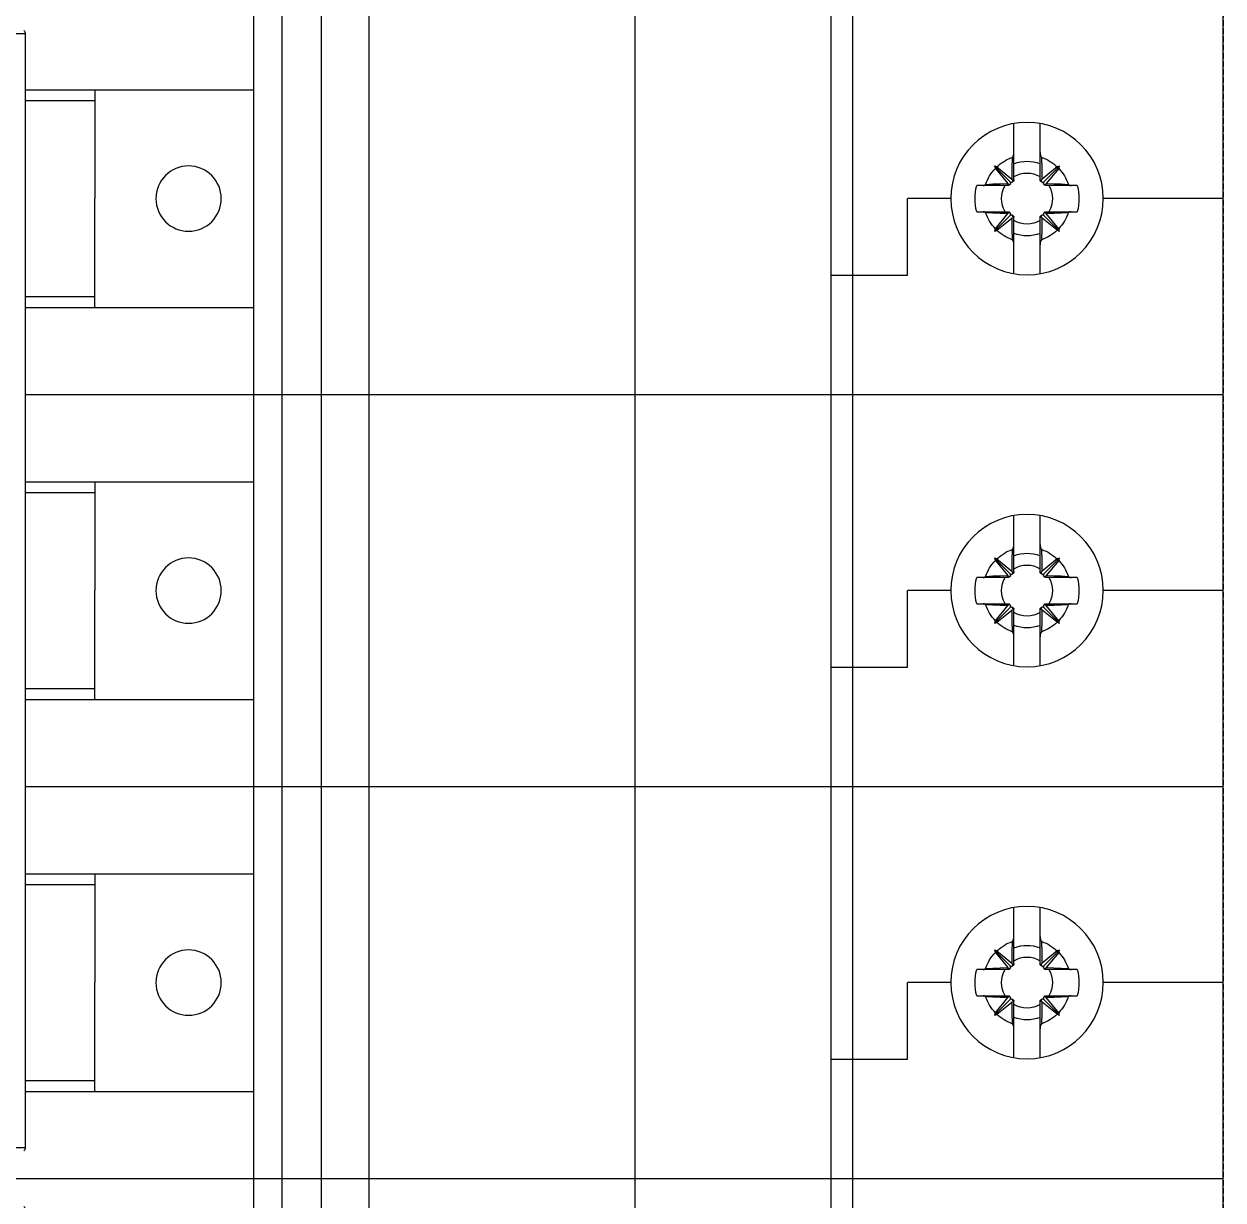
# Model space of a CAD drawing. Header units: millimetres. Extents: x 0 to 4227, y 0 to 2989.
# Drawn here: x 2837 to 2892.1, y 1484.4 to 1538.4 of the extents above; entities that cross this region are included whole.
import ezdxf

# ---------------------------------------------------------------- set-up
doc = ezdxf.new("R2010")
doc.units = ezdxf.units.MM
doc.linetypes.add('DASHED', pattern=[0.75, 0.5, -0.25])
doc.layers.add('ALPHA', color=255, linetype='Continuous')
doc.layers.add('THIET BI', color=2, linetype='Continuous')

# ---------------------------------------------------------------- blocks, each defined once
blk = doc.blocks.new('3P')
at = {"layer": 'ALPHA'}
for p, q in [((66317.73, 607.242), (66335.73, 607.242)), ((66317.73, 526.242), (66317.73, 607.242)), ((66326.73, 607.242), (66326.73, 601.742)), ((66335.73, 552.242), (66335.73, 607.242)), ((66335.73, 552.242), (66335.73, 607.242)), ((66335.73, 607.242), (66353.73, 607.242)), ((66344.73, 607.242), (66344.73, 601.742)), ((66353.73, 552.242), (66353.73, 607.242)), ((66353.73, 552.242), (66353.73, 607.242)), ((66353.73, 607.242), (66371.73, 607.242)), ((66353.73, 552.242), (66353.73, 607.242)), ((66362.73, 607.242), (66362.73, 601.742)), ((66371.73, 526.242), (66371.73, 607.242)), ((66326.081, 600.142), (66326.059, 599.805)), ((66326.089, 600.147), (66326.081, 600.142)), ((66326.096, 600.154), (66326.089, 600.147)), ((66326.103, 600.163), (66326.096, 600.154)), ((66326.108, 600.173), (66326.103, 600.163)), ((66326.113, 600.185), (66326.108, 600.173)), ((66326.118, 600.198), (66326.113, 600.185)), ((66326.122, 600.212), (66326.118, 600.198)), ((66326.125, 600.227), (66326.122, 600.212)), ((66326.127, 600.244), (66326.125, 600.227)), ((66326.128, 600.263), (66326.127, 600.244)), ((66326.128, 599.1), (66326.128, 600.552)), ((66327.331, 600.552), (66327.331, 599.1)), ((66327.332, 600.242), (66327.331, 600.263)), ((66327.335, 600.224), (66327.332, 600.242)), ((66327.339, 600.207), (66327.335, 600.224)), ((66327.343, 600.192), (66327.339, 600.207)), ((66327.349, 600.178), (66327.343, 600.192)), ((66327.355, 600.166), (66327.349, 600.178)), ((66327.362, 600.156), (66327.355, 600.166)), ((66327.369, 600.147), (66327.362, 600.156)), ((66327.379, 600.142), (66327.369, 600.147)), ((66327.401, 599.805), (66327.379, 600.142)), ((66344.081, 600.142), (66344.059, 599.805)), ((66344.089, 600.147), (66344.081, 600.142)), ((66344.096, 600.154), (66344.089, 600.147)), ((66344.103, 600.163), (66344.096, 600.154)), ((66344.108, 600.173), (66344.103, 600.163)), ((66344.113, 600.185), (66344.108, 600.173)), ((66344.118, 600.198), (66344.113, 600.185)), ((66344.122, 600.212), (66344.118, 600.198)), ((66344.125, 600.227), (66344.122, 600.212)), ((66344.127, 600.244), (66344.125, 600.227)), ((66344.128, 600.263), (66344.127, 600.244)), ((66344.128, 599.1), (66344.128, 600.552)), ((66345.331, 600.552), (66345.331, 599.1)), ((66345.332, 600.242), (66345.331, 600.263)), ((66345.335, 600.224), (66345.332, 600.242)), ((66345.339, 600.207), (66345.335, 600.224)), ((66345.343, 600.192), (66345.339, 600.207)), ((66345.349, 600.178), (66345.343, 600.192)), ((66345.355, 600.166), (66345.349, 600.178)), ((66345.362, 600.156), (66345.355, 600.166)), ((66345.369, 600.147), (66345.362, 600.156)), ((66345.379, 600.142), (66345.369, 600.147)), ((66345.401, 599.805), (66345.379, 600.142)), ((66362.081, 600.142), (66362.059, 599.805)), ((66362.089, 600.147), (66362.081, 600.142)), ((66362.096, 600.154), (66362.089, 600.147)), ((66362.103, 600.163), (66362.096, 600.154)), ((66362.108, 600.173), (66362.103, 600.163)), ((66362.113, 600.185), (66362.108, 600.173)), ((66362.118, 600.198), (66362.113, 600.185)), ((66362.122, 600.212), (66362.118, 600.198)), ((66362.125, 600.227), (66362.122, 600.212)), ((66362.127, 600.244), (66362.125, 600.227)), ((66362.128, 600.263), (66362.127, 600.244)), ((66362.128, 599.1), (66362.128, 600.552)), ((66363.331, 600.552), (66363.331, 599.1)), ((66363.332, 600.242), (66363.331, 600.263)), ((66363.335, 600.224), (66363.332, 600.242)), ((66363.339, 600.207), (66363.335, 600.224)), ((66363.343, 600.192), (66363.339, 600.207)), ((66363.349, 600.178), (66363.343, 600.192)), ((66363.355, 600.166), (66363.349, 600.178)), ((66363.362, 600.156), (66363.355, 600.166)), ((66363.369, 600.147), (66363.362, 600.156)), ((66363.379, 600.142), (66363.369, 600.147)), ((66363.401, 599.805), (66363.379, 600.142)), ((66325.235, 599.737), (66325.972, 599)), ((66325.235, 599.737), (66325.291, 599.717)), ((66325.255, 599.681), (66325.235, 599.737)), ((66325.275, 599.626), (66325.255, 599.681)), ((66325.275, 599.626), (66325.839, 598.937)), ((66325.291, 599.717), (66325.346, 599.697)), ((66325.346, 599.697), (66326.04, 599.129)), ((66326.059, 599.805), (66326.045, 599.467)), ((66327.414, 599.467), (66327.401, 599.805)), ((66328.113, 599.697), (66327.419, 599.129)), ((66328.224, 599.737), (66327.487, 599)), ((66328.184, 599.626), (66327.621, 598.937)), ((66328.113, 599.697), (66328.168, 599.717)), ((66328.168, 599.717), (66328.224, 599.737)), ((66328.204, 599.681), (66328.184, 599.626)), ((66328.224, 599.737), (66328.204, 599.681)), ((66343.255, 599.681), (66343.235, 599.737)), ((66343.235, 599.737), (66343.291, 599.717)), ((66343.235, 599.737), (66343.972, 599)), ((66343.275, 599.626), (66343.255, 599.681)), ((66343.275, 599.626), (66343.839, 598.937)), ((66343.291, 599.717), (66343.346, 599.697)), ((66343.346, 599.697), (66344.04, 599.129)), ((66344.059, 599.805), (66344.045, 599.467)), ((66345.414, 599.467), (66345.401, 599.805)), ((66346.113, 599.697), (66345.419, 599.129)), ((66346.224, 599.737), (66345.487, 599)), ((66346.184, 599.626), (66345.621, 598.937)), ((66346.113, 599.697), (66346.168, 599.717)), ((66346.168, 599.717), (66346.224, 599.737)), ((66346.204, 599.681), (66346.184, 599.626)), ((66346.224, 599.737), (66346.204, 599.681)), ((66361.235, 599.737), (66361.972, 599)), ((66361.235, 599.737), (66361.291, 599.717)), ((66361.255, 599.681), (66361.235, 599.737)), ((66361.275, 599.626), (66361.255, 599.681)), ((66361.275, 599.626), (66361.839, 598.937)), ((66361.291, 599.717), (66361.346, 599.697)), ((66361.346, 599.697), (66362.04, 599.129)), ((66362.059, 599.805), (66362.045, 599.467)), ((66363.414, 599.467), (66363.401, 599.805)), ((66364.113, 599.697), (66363.419, 599.129)), ((66364.224, 599.737), (66363.487, 599)), ((66364.184, 599.626), (66363.621, 598.937)), ((66364.113, 599.697), (66364.168, 599.717)), ((66364.168, 599.717), (66364.224, 599.737)), ((66364.204, 599.681), (66364.184, 599.626)), ((66364.224, 599.737), (66364.204, 599.681)), ((66326.045, 599.467), (66326.04, 599.129)), ((66326.04, 599.129), (66326.054, 599.116)), ((66326.054, 599.116), (66326.068, 599.1)), ((66326.128, 599.1), (66326.068, 599.1)), ((66326.068, 599.1), (66326.081, 599.079)), ((66326.081, 599.079), (66326.087, 599.055)), ((66326.087, 599.055), (66326.083, 599.031)), ((66327.331, 599.1), (66327.391, 599.1)), ((66327.373, 599.056), (66327.379, 599.08)), ((66327.376, 599.032), (66327.373, 599.056)), ((66327.379, 599.08), (66327.391, 599.1)), ((66327.391, 599.1), (66327.405, 599.116)), ((66327.405, 599.116), (66327.419, 599.129)), ((66327.419, 599.129), (66327.414, 599.467)), ((66344.045, 599.467), (66344.04, 599.129)), ((66344.04, 599.129), (66344.054, 599.116)), ((66344.054, 599.116), (66344.068, 599.1)), ((66344.068, 599.1), (66344.081, 599.079)), ((66344.128, 599.1), (66344.068, 599.1)), ((66344.081, 599.079), (66344.087, 599.055)), ((66344.087, 599.055), (66344.083, 599.031)), ((66345.331, 599.1), (66345.391, 599.1)), ((66345.373, 599.056), (66345.379, 599.08)), ((66345.376, 599.032), (66345.373, 599.056)), ((66345.379, 599.08), (66345.391, 599.1)), ((66345.391, 599.1), (66345.405, 599.116)), ((66345.405, 599.116), (66345.419, 599.129)), ((66345.419, 599.129), (66345.414, 599.467)), ((66362.045, 599.467), (66362.04, 599.129)), ((66362.04, 599.129), (66362.054, 599.116)), ((66362.054, 599.116), (66362.068, 599.1)), ((66362.128, 599.1), (66362.068, 599.1)), ((66362.068, 599.1), (66362.081, 599.079)), ((66362.081, 599.079), (66362.087, 599.055)), ((66362.087, 599.055), (66362.083, 599.031)), ((66363.331, 599.1), (66363.391, 599.1)), ((66363.373, 599.056), (66363.379, 599.08)), ((66363.376, 599.032), (66363.373, 599.056)), ((66363.379, 599.08), (66363.391, 599.1)), ((66363.391, 599.1), (66363.405, 599.116)), ((66363.405, 599.116), (66363.419, 599.129)), ((66363.419, 599.129), (66363.414, 599.467)), ((66323.282, 598.844), (66325.872, 598.844)), ((66324.641, 598.845), (66324.607, 598.844)), ((66324.672, 598.848), (66324.641, 598.845)), ((66324.7, 598.853), (66324.672, 598.848)), ((66324.725, 598.859), (66324.7, 598.853)), ((66324.748, 598.865), (66324.725, 598.859)), ((66324.769, 598.873), (66324.748, 598.865)), ((66324.789, 598.881), (66324.769, 598.873)), ((66324.807, 598.89), (66324.789, 598.881)), ((66324.822, 598.901), (66324.807, 598.89)), ((66324.834, 598.912), (66324.822, 598.901)), ((66324.842, 598.926), (66324.834, 598.912)), ((66324.842, 598.926), (66325.34, 598.934)), ((66325.34, 598.934), (66325.839, 598.937)), ((66325.854, 598.921), (66325.839, 598.937)), ((66325.872, 598.906), (66325.854, 598.921)), ((66325.872, 598.844), (66325.872, 598.906)), ((66325.893, 598.893), (66325.872, 598.906)), ((66325.919, 598.887), (66325.893, 598.893)), ((66325.943, 598.891), (66325.919, 598.887)), ((66325.961, 598.906), (66325.943, 598.891)), ((66325.971, 598.93), (66325.961, 598.906)), ((66325.972, 599), (66325.972, 598.944)), ((66326.028, 599), (66325.972, 599)), ((66326.068, 599.012), (66326.044, 599.001)), ((66326.083, 599.031), (66326.068, 599.012)), ((66327.39, 599.012), (66327.376, 599.032)), ((66327.416, 599.001), (66327.39, 599.012)), ((66327.487, 599), (66327.432, 599)), ((66327.487, 598.944), (66327.487, 599)), ((66327.498, 598.906), (66327.488, 598.93)), ((66327.517, 598.891), (66327.498, 598.906)), ((66327.54, 598.887), (66327.517, 598.891)), ((66327.566, 598.893), (66327.54, 598.887)), ((66327.588, 598.906), (66327.566, 598.893)), ((66327.606, 598.921), (66327.588, 598.906)), ((66327.588, 598.844), (66327.588, 598.906)), ((66327.588, 598.844), (66330.178, 598.844)), ((66327.621, 598.937), (66327.606, 598.921)), ((66327.621, 598.937), (66328.119, 598.934)), ((66328.119, 598.934), (66328.617, 598.926)), ((66328.625, 598.912), (66328.617, 598.926)), ((66328.638, 598.9), (66328.625, 598.912)), ((66328.652, 598.89), (66328.638, 598.9)), ((66328.67, 598.881), (66328.652, 598.89)), ((66328.69, 598.873), (66328.67, 598.881)), ((66328.711, 598.865), (66328.69, 598.873)), ((66328.734, 598.859), (66328.711, 598.865)), ((66328.759, 598.853), (66328.734, 598.859)), ((66328.787, 598.848), (66328.759, 598.853)), ((66328.818, 598.845), (66328.787, 598.848)), ((66328.853, 598.844), (66328.818, 598.845)), ((66341.282, 598.844), (66343.872, 598.844)), ((66342.641, 598.845), (66342.607, 598.844)), ((66342.672, 598.848), (66342.641, 598.845)), ((66342.7, 598.853), (66342.672, 598.848)), ((66342.725, 598.859), (66342.7, 598.853)), ((66342.748, 598.865), (66342.725, 598.859)), ((66342.769, 598.873), (66342.748, 598.865)), ((66342.789, 598.881), (66342.769, 598.873)), ((66342.807, 598.89), (66342.789, 598.881)), ((66342.822, 598.901), (66342.807, 598.89)), ((66342.834, 598.912), (66342.822, 598.901)), ((66342.842, 598.926), (66342.834, 598.912)), ((66342.842, 598.926), (66343.34, 598.934)), ((66343.34, 598.934), (66343.839, 598.937)), ((66343.854, 598.921), (66343.839, 598.937)), ((66343.872, 598.906), (66343.854, 598.921)), ((66343.893, 598.893), (66343.872, 598.906)), ((66343.872, 598.844), (66343.872, 598.906)), ((66343.919, 598.887), (66343.893, 598.893)), ((66343.943, 598.891), (66343.919, 598.887)), ((66343.961, 598.906), (66343.943, 598.891)), ((66343.971, 598.93), (66343.961, 598.906)), ((66344.028, 599), (66343.972, 599)), ((66343.972, 599), (66343.972, 598.944)), ((66344.068, 599.012), (66344.044, 599.001)), ((66344.083, 599.031), (66344.068, 599.012)), ((66345.39, 599.012), (66345.376, 599.032)), ((66345.416, 599.001), (66345.39, 599.012)), ((66345.487, 599), (66345.432, 599)), ((66345.487, 598.944), (66345.487, 599)), ((66345.498, 598.906), (66345.488, 598.93)), ((66345.517, 598.891), (66345.498, 598.906)), ((66345.54, 598.887), (66345.517, 598.891)), ((66345.566, 598.893), (66345.54, 598.887)), ((66345.588, 598.906), (66345.566, 598.893)), ((66345.606, 598.921), (66345.588, 598.906)), ((66345.588, 598.844), (66345.588, 598.906)), ((66345.588, 598.844), (66348.178, 598.844)), ((66345.621, 598.937), (66345.606, 598.921)), ((66345.621, 598.937), (66346.119, 598.934)), ((66346.119, 598.934), (66346.617, 598.926)), ((66346.625, 598.912), (66346.617, 598.926)), ((66346.638, 598.9), (66346.625, 598.912)), ((66346.652, 598.89), (66346.638, 598.9)), ((66346.67, 598.881), (66346.652, 598.89)), ((66346.69, 598.873), (66346.67, 598.881)), ((66346.711, 598.865), (66346.69, 598.873)), ((66346.734, 598.859), (66346.711, 598.865)), ((66346.759, 598.853), (66346.734, 598.859)), ((66346.787, 598.848), (66346.759, 598.853)), ((66346.818, 598.845), (66346.787, 598.848)), ((66346.853, 598.844), (66346.818, 598.845)), ((66359.282, 598.844), (66361.872, 598.844)), ((66360.641, 598.845), (66360.607, 598.844)), ((66360.672, 598.848), (66360.641, 598.845)), ((66360.7, 598.853), (66360.672, 598.848)), ((66360.725, 598.859), (66360.7, 598.853)), ((66360.748, 598.865), (66360.725, 598.859)), ((66360.769, 598.873), (66360.748, 598.865)), ((66360.789, 598.881), (66360.769, 598.873)), ((66360.807, 598.89), (66360.789, 598.881)), ((66360.822, 598.901), (66360.807, 598.89)), ((66360.834, 598.912), (66360.822, 598.901)), ((66360.842, 598.926), (66360.834, 598.912)), ((66360.842, 598.926), (66361.34, 598.934)), ((66361.34, 598.934), (66361.839, 598.937)), ((66361.854, 598.921), (66361.839, 598.937)), ((66361.872, 598.906), (66361.854, 598.921)), ((66361.872, 598.844), (66361.872, 598.906)), ((66361.893, 598.893), (66361.872, 598.906)), ((66361.919, 598.887), (66361.893, 598.893)), ((66361.943, 598.891), (66361.919, 598.887)), ((66361.961, 598.906), (66361.943, 598.891)), ((66361.971, 598.93), (66361.961, 598.906)), ((66361.972, 599), (66361.972, 598.944)), ((66362.028, 599), (66361.972, 599)), ((66362.068, 599.012), (66362.044, 599.001)), ((66362.083, 599.031), (66362.068, 599.012)), ((66363.39, 599.012), (66363.376, 599.032)), ((66363.416, 599.001), (66363.39, 599.012)), ((66363.487, 599), (66363.432, 599)), ((66363.487, 598.944), (66363.487, 599)), ((66363.498, 598.906), (66363.488, 598.93)), ((66363.517, 598.891), (66363.498, 598.906)), ((66363.54, 598.887), (66363.517, 598.891)), ((66363.566, 598.893), (66363.54, 598.887)), ((66363.588, 598.906), (66363.566, 598.893)), ((66363.606, 598.921), (66363.588, 598.906)), ((66363.588, 598.844), (66363.588, 598.906)), ((66363.588, 598.844), (66366.178, 598.844)), ((66363.621, 598.937), (66363.606, 598.921)), ((66363.621, 598.937), (66364.119, 598.934)), ((66364.119, 598.934), (66364.617, 598.926)), ((66364.625, 598.912), (66364.617, 598.926)), ((66364.638, 598.9), (66364.625, 598.912)), ((66364.652, 598.89), (66364.638, 598.9)), ((66364.67, 598.881), (66364.652, 598.89)), ((66364.69, 598.873), (66364.67, 598.881)), ((66364.711, 598.865), (66364.69, 598.873)), ((66364.734, 598.859), (66364.711, 598.865)), ((66364.759, 598.853), (66364.734, 598.859)), ((66364.787, 598.848), (66364.759, 598.853)), ((66364.818, 598.845), (66364.787, 598.848)), ((66364.853, 598.844), (66364.818, 598.845)), ((66323.282, 597.641), (66325.872, 597.641)), ((66324.607, 597.641), (66324.641, 597.639)), ((66324.641, 597.639), (66324.672, 597.636)), ((66324.672, 597.636), (66324.7, 597.632)), ((66324.7, 597.632), (66324.725, 597.626)), ((66324.725, 597.626), (66324.748, 597.619)), ((66324.748, 597.619), (66324.77, 597.612)), ((66324.77, 597.612), (66324.789, 597.604)), ((66324.789, 597.604), (66324.807, 597.594)), ((66324.807, 597.594), (66324.822, 597.584)), ((66324.822, 597.584), (66324.834, 597.572)), ((66324.834, 597.572), (66324.842, 597.559)), ((66325.34, 597.55), (66324.842, 597.559)), ((66325.235, 596.748), (66325.972, 597.485)), ((66325.275, 596.859), (66325.839, 597.547)), ((66325.839, 597.547), (66325.34, 597.55)), ((66325.839, 597.547), (66325.854, 597.563)), ((66325.854, 597.563), (66325.872, 597.579)), ((66325.872, 597.641), (66325.872, 597.579)), ((66325.872, 597.579), (66325.894, 597.592)), ((66325.894, 597.592), (66325.919, 597.598)), ((66325.919, 597.598), (66325.943, 597.594)), ((66325.943, 597.594), (66325.962, 597.579)), ((66325.962, 597.579), (66325.971, 597.554)), ((66325.972, 597.54), (66325.972, 597.485)), ((66325.972, 597.485), (66326.028, 597.485)), ((66326.044, 597.483), (66326.069, 597.473)), ((66326.08, 597.405), (66326.068, 597.384)), ((66326.069, 597.473), (66326.083, 597.453)), ((66326.087, 597.429), (66326.08, 597.405)), ((66326.083, 597.453), (66326.087, 597.429)), ((66327.373, 597.43), (66327.376, 597.453)), ((66327.379, 597.405), (66327.373, 597.43)), ((66327.376, 597.453), (66327.391, 597.473)), ((66327.391, 597.384), (66327.379, 597.405)), ((66327.391, 597.473), (66327.416, 597.483)), ((66327.432, 597.485), (66327.487, 597.485)), ((66327.487, 597.485), (66327.487, 597.54)), ((66328.224, 596.748), (66327.487, 597.485)), ((66327.488, 597.554), (66327.498, 597.579)), ((66327.498, 597.579), (66327.517, 597.594)), ((66327.517, 597.594), (66327.541, 597.598)), ((66327.541, 597.598), (66327.566, 597.592)), ((66327.566, 597.592), (66327.588, 597.579)), ((66327.588, 597.641), (66330.178, 597.641)), ((66327.588, 597.579), (66327.588, 597.641)), ((66327.588, 597.579), (66327.606, 597.563)), ((66327.606, 597.563), (66327.621, 597.547)), ((66328.119, 597.55), (66327.621, 597.547)), ((66328.184, 596.859), (66327.621, 597.547)), ((66328.617, 597.559), (66328.119, 597.55)), ((66328.617, 597.559), (66328.625, 597.572)), ((66328.625, 597.572), (66328.637, 597.584)), ((66328.637, 597.584), (66328.652, 597.594)), ((66328.652, 597.594), (66328.67, 597.604)), ((66328.67, 597.604), (66328.69, 597.612)), ((66328.69, 597.612), (66328.711, 597.62)), ((66328.711, 597.62), (66328.734, 597.626)), ((66328.734, 597.626), (66328.76, 597.632)), ((66328.76, 597.632), (66328.788, 597.636)), ((66328.788, 597.636), (66328.819, 597.639)), ((66328.819, 597.639), (66328.853, 597.641)), ((66341.282, 597.641), (66343.872, 597.641)), ((66342.607, 597.641), (66342.641, 597.639)), ((66342.641, 597.639), (66342.672, 597.636)), ((66342.672, 597.636), (66342.7, 597.632)), ((66342.7, 597.632), (66342.725, 597.626)), ((66342.725, 597.626), (66342.748, 597.619)), ((66342.748, 597.619), (66342.77, 597.612)), ((66342.77, 597.612), (66342.789, 597.604)), ((66342.789, 597.604), (66342.807, 597.594)), ((66342.807, 597.594), (66342.822, 597.584)), ((66342.822, 597.584), (66342.834, 597.572)), ((66342.834, 597.572), (66342.842, 597.559)), ((66343.34, 597.55), (66342.842, 597.559)), ((66343.235, 596.748), (66343.972, 597.485)), ((66343.275, 596.859), (66343.839, 597.547)), ((66343.839, 597.547), (66343.34, 597.55)), ((66343.839, 597.547), (66343.854, 597.563)), ((66343.854, 597.563), (66343.872, 597.579)), ((66343.872, 597.641), (66343.872, 597.579)), ((66343.872, 597.579), (66343.894, 597.592)), ((66343.894, 597.592), (66343.919, 597.598)), ((66343.919, 597.598), (66343.943, 597.594)), ((66343.943, 597.594), (66343.962, 597.579)), ((66343.962, 597.579), (66343.971, 597.554)), ((66343.972, 597.54), (66343.972, 597.485)), ((66343.972, 597.485), (66344.028, 597.485)), ((66344.044, 597.483), (66344.069, 597.473)), ((66344.08, 597.405), (66344.068, 597.384)), ((66344.069, 597.473), (66344.083, 597.453)), ((66344.087, 597.429), (66344.08, 597.405)), ((66344.083, 597.453), (66344.087, 597.429)), ((66345.373, 597.43), (66345.376, 597.453)), ((66345.379, 597.405), (66345.373, 597.43)), ((66345.376, 597.453), (66345.391, 597.473)), ((66345.391, 597.384), (66345.379, 597.405)), ((66345.391, 597.473), (66345.416, 597.483)), ((66345.432, 597.485), (66345.487, 597.485)), ((66345.487, 597.485), (66345.487, 597.54)), ((66346.224, 596.748), (66345.487, 597.485)), ((66345.488, 597.554), (66345.498, 597.579)), ((66345.498, 597.579), (66345.517, 597.594)), ((66345.517, 597.594), (66345.541, 597.598)), ((66345.541, 597.598), (66345.566, 597.592)), ((66345.566, 597.592), (66345.588, 597.579)), ((66345.588, 597.579), (66345.588, 597.641)), ((66345.588, 597.641), (66348.178, 597.641)), ((66345.588, 597.579), (66345.606, 597.563)), ((66345.606, 597.563), (66345.621, 597.547)), ((66346.119, 597.55), (66345.621, 597.547)), ((66346.184, 596.859), (66345.621, 597.547)), ((66346.617, 597.559), (66346.119, 597.55)), ((66346.617, 597.559), (66346.625, 597.572)), ((66346.625, 597.572), (66346.637, 597.584)), ((66346.637, 597.584), (66346.652, 597.594)), ((66346.652, 597.594), (66346.67, 597.604)), ((66346.67, 597.604), (66346.69, 597.612)), ((66346.69, 597.612), (66346.711, 597.62)), ((66346.711, 597.62), (66346.734, 597.626)), ((66346.734, 597.626), (66346.76, 597.632)), ((66346.76, 597.632), (66346.788, 597.636)), ((66346.788, 597.636), (66346.819, 597.639)), ((66346.819, 597.639), (66346.853, 597.641)), ((66359.282, 597.641), (66361.872, 597.641)), ((66360.607, 597.641), (66360.641, 597.639)), ((66360.641, 597.639), (66360.672, 597.636)), ((66360.672, 597.636), (66360.7, 597.632)), ((66360.7, 597.632), (66360.725, 597.626)), ((66360.725, 597.626), (66360.748, 597.619)), ((66360.748, 597.619), (66360.77, 597.612)), ((66360.77, 597.612), (66360.789, 597.604)), ((66360.789, 597.604), (66360.807, 597.594)), ((66360.807, 597.594), (66360.822, 597.584)), ((66360.822, 597.584), (66360.834, 597.572)), ((66360.834, 597.572), (66360.842, 597.559)), ((66361.34, 597.55), (66360.842, 597.559)), ((66361.235, 596.748), (66361.972, 597.485)), ((66361.275, 596.859), (66361.839, 597.547)), ((66361.839, 597.547), (66361.34, 597.55)), ((66361.839, 597.547), (66361.854, 597.563)), ((66361.854, 597.563), (66361.872, 597.579)), ((66361.872, 597.641), (66361.872, 597.579)), ((66361.872, 597.579), (66361.894, 597.592)), ((66361.894, 597.592), (66361.919, 597.598)), ((66361.919, 597.598), (66361.943, 597.594)), ((66361.943, 597.594), (66361.962, 597.579)), ((66361.962, 597.579), (66361.971, 597.554)), ((66361.972, 597.54), (66361.972, 597.485)), ((66361.972, 597.485), (66362.028, 597.485)), ((66362.044, 597.483), (66362.069, 597.473)), ((66362.08, 597.405), (66362.068, 597.384)), ((66362.069, 597.473), (66362.083, 597.453)), ((66362.087, 597.429), (66362.08, 597.405)), ((66362.083, 597.453), (66362.087, 597.429)), ((66363.373, 597.43), (66363.376, 597.453)), ((66363.379, 597.405), (66363.373, 597.43)), ((66363.376, 597.453), (66363.391, 597.473)), ((66363.391, 597.384), (66363.379, 597.405)), ((66363.391, 597.473), (66363.416, 597.483)), ((66363.432, 597.485), (66363.487, 597.485)), ((66363.487, 597.485), (66363.487, 597.54)), ((66364.224, 596.748), (66363.487, 597.485)), ((66363.488, 597.554), (66363.498, 597.579)), ((66363.498, 597.579), (66363.517, 597.594)), ((66363.517, 597.594), (66363.541, 597.598)), ((66363.541, 597.598), (66363.566, 597.592)), ((66363.566, 597.592), (66363.588, 597.579)), ((66363.588, 597.641), (66366.178, 597.641)), ((66363.588, 597.579), (66363.588, 597.641)), ((66363.588, 597.579), (66363.606, 597.563)), ((66363.606, 597.563), (66363.621, 597.547)), ((66364.119, 597.55), (66363.621, 597.547)), ((66364.184, 596.859), (66363.621, 597.547)), ((66364.617, 597.559), (66364.119, 597.55)), ((66364.617, 597.559), (66364.625, 597.572)), ((66364.625, 597.572), (66364.637, 597.584)), ((66364.637, 597.584), (66364.652, 597.594)), ((66364.652, 597.594), (66364.67, 597.604)), ((66364.67, 597.604), (66364.69, 597.612)), ((66364.69, 597.612), (66364.711, 597.62)), ((66364.711, 597.62), (66364.734, 597.626)), ((66364.734, 597.626), (66364.76, 597.632)), ((66364.76, 597.632), (66364.788, 597.636)), ((66364.788, 597.636), (66364.819, 597.639)), ((66364.819, 597.639), (66364.853, 597.641)), ((66325.255, 596.804), (66325.275, 596.859)), ((66325.346, 596.788), (66326.04, 597.356)), ((66326.054, 597.369), (66326.04, 597.356)), ((66326.04, 597.356), (66326.045, 597.017)), ((66326.045, 597.017), (66326.059, 596.68)), ((66326.068, 597.384), (66326.054, 597.369)), ((66326.128, 597.384), (66326.068, 597.384)), ((66326.128, 595.933), (66326.128, 597.384)), ((66327.331, 597.384), (66327.331, 595.933)), ((66327.331, 597.384), (66327.391, 597.384)), ((66327.405, 597.369), (66327.391, 597.384)), ((66327.401, 596.68), (66327.414, 597.017)), ((66327.419, 597.356), (66327.405, 597.369)), ((66327.414, 597.017), (66327.419, 597.356)), ((66328.113, 596.788), (66327.419, 597.356)), ((66328.184, 596.859), (66328.204, 596.804)), ((66343.255, 596.804), (66343.275, 596.859)), ((66343.346, 596.788), (66344.04, 597.356)), ((66344.054, 597.369), (66344.04, 597.356)), ((66344.04, 597.356), (66344.045, 597.017)), ((66344.045, 597.017), (66344.059, 596.68)), ((66344.068, 597.384), (66344.054, 597.369)), ((66344.128, 597.384), (66344.068, 597.384)), ((66344.128, 595.933), (66344.128, 597.384)), ((66345.331, 597.384), (66345.331, 595.933)), ((66345.331, 597.384), (66345.391, 597.384)), ((66345.405, 597.369), (66345.391, 597.384)), ((66345.401, 596.68), (66345.414, 597.017)), ((66345.419, 597.356), (66345.405, 597.369)), ((66345.414, 597.017), (66345.419, 597.356)), ((66346.113, 596.788), (66345.419, 597.356)), ((66346.184, 596.859), (66346.204, 596.804)), ((66361.255, 596.804), (66361.275, 596.859)), ((66361.346, 596.788), (66362.04, 597.356)), ((66362.054, 597.369), (66362.04, 597.356)), ((66362.04, 597.356), (66362.045, 597.017)), ((66362.045, 597.017), (66362.059, 596.68)), ((66362.068, 597.384), (66362.054, 597.369)), ((66362.128, 597.384), (66362.068, 597.384)), ((66362.128, 595.933), (66362.128, 597.384)), ((66363.331, 597.384), (66363.331, 595.933)), ((66363.331, 597.384), (66363.391, 597.384)), ((66363.405, 597.369), (66363.391, 597.384)), ((66363.401, 596.68), (66363.414, 597.017)), ((66363.419, 597.356), (66363.405, 597.369)), ((66363.414, 597.017), (66363.419, 597.356)), ((66364.113, 596.788), (66363.419, 597.356)), ((66364.184, 596.859), (66364.204, 596.804)), ((66325.235, 596.748), (66325.255, 596.804)), ((66325.291, 596.768), (66325.235, 596.748)), ((66325.346, 596.788), (66325.291, 596.768)), ((66326.059, 596.68), (66326.081, 596.343)), ((66326.081, 596.343), (66326.09, 596.337)), ((66326.09, 596.337), (66326.098, 596.329)), ((66326.098, 596.329), (66326.105, 596.318)), ((66326.105, 596.318), (66326.111, 596.306)), ((66326.111, 596.306), (66326.116, 596.293)), ((66326.116, 596.293), (66326.121, 596.278)), ((66327.338, 596.273), (66327.342, 596.287)), ((66327.342, 596.287), (66327.346, 596.3)), ((66327.346, 596.3), (66327.351, 596.311)), ((66327.351, 596.311), (66327.357, 596.322)), ((66327.357, 596.322), (66327.363, 596.33)), ((66327.363, 596.33), (66327.37, 596.338)), ((66327.37, 596.338), (66327.379, 596.343)), ((66327.379, 596.343), (66327.401, 596.68)), ((66328.168, 596.768), (66328.113, 596.788)), ((66328.224, 596.748), (66328.168, 596.768)), ((66328.204, 596.804), (66328.224, 596.748)), ((66343.235, 596.748), (66343.255, 596.804)), ((66343.291, 596.768), (66343.235, 596.748)), ((66343.346, 596.788), (66343.291, 596.768)), ((66344.059, 596.68), (66344.081, 596.343)), ((66344.081, 596.343), (66344.09, 596.337)), ((66344.09, 596.337), (66344.098, 596.329)), ((66344.098, 596.329), (66344.105, 596.318)), ((66344.105, 596.318), (66344.111, 596.306)), ((66344.111, 596.306), (66344.116, 596.293)), ((66344.116, 596.293), (66344.121, 596.278)), ((66345.338, 596.273), (66345.342, 596.287)), ((66345.342, 596.287), (66345.346, 596.3)), ((66345.346, 596.3), (66345.351, 596.311)), ((66345.351, 596.311), (66345.357, 596.322)), ((66345.357, 596.322), (66345.363, 596.33)), ((66345.363, 596.33), (66345.37, 596.338)), ((66345.37, 596.338), (66345.379, 596.343)), ((66345.379, 596.343), (66345.401, 596.68)), ((66346.168, 596.768), (66346.113, 596.788)), ((66346.224, 596.748), (66346.168, 596.768)), ((66346.204, 596.804), (66346.224, 596.748)), ((66361.235, 596.748), (66361.255, 596.804)), ((66361.291, 596.768), (66361.235, 596.748)), ((66361.346, 596.788), (66361.291, 596.768)), ((66362.059, 596.68), (66362.081, 596.343)), ((66362.081, 596.343), (66362.09, 596.337)), ((66362.09, 596.337), (66362.098, 596.329)), ((66362.098, 596.329), (66362.105, 596.318)), ((66362.105, 596.318), (66362.111, 596.306)), ((66362.111, 596.306), (66362.116, 596.293)), ((66362.116, 596.293), (66362.121, 596.278)), ((66363.338, 596.273), (66363.342, 596.287)), ((66363.342, 596.287), (66363.346, 596.3)), ((66363.346, 596.3), (66363.351, 596.311)), ((66363.351, 596.311), (66363.357, 596.322)), ((66363.357, 596.322), (66363.363, 596.33)), ((66363.363, 596.33), (66363.37, 596.338)), ((66363.37, 596.338), (66363.379, 596.343)), ((66363.379, 596.343), (66363.401, 596.68)), ((66364.168, 596.768), (66364.113, 596.788)), ((66364.224, 596.748), (66364.168, 596.768)), ((66364.204, 596.804), (66364.224, 596.748)), ((66326.121, 596.278), (66326.124, 596.261)), ((66326.124, 596.261), (66326.127, 596.242)), ((66326.127, 596.242), (66326.128, 596.222)), ((66327.331, 596.222), (66327.332, 596.24)), ((66327.332, 596.24), (66327.334, 596.257)), ((66327.334, 596.257), (66327.338, 596.273)), ((66344.121, 596.278), (66344.124, 596.261)), ((66344.124, 596.261), (66344.127, 596.242)), ((66344.127, 596.242), (66344.128, 596.222)), ((66345.331, 596.222), (66345.332, 596.24)), ((66345.332, 596.24), (66345.334, 596.257)), ((66345.334, 596.257), (66345.338, 596.273)), ((66362.121, 596.278), (66362.124, 596.261)), ((66362.124, 596.261), (66362.127, 596.242)), ((66362.127, 596.242), (66362.128, 596.222)), ((66363.331, 596.222), (66363.332, 596.24)), ((66363.332, 596.24), (66363.334, 596.257)), ((66363.334, 596.257), (66363.338, 596.273)), ((66326.73, 594.742), (66326.73, 592.752)), ((66344.73, 594.742), (66344.73, 592.752)), ((66362.73, 594.742), (66362.73, 592.752)), ((66323.22, 592.752), (66326.73, 592.752)), ((66323.22, 589.242), (66323.22, 592.752)), ((66341.22, 592.752), (66344.73, 592.752)), ((66341.22, 589.242), (66341.22, 592.752)), ((66359.22, 589.242), (66359.22, 592.752)), ((66359.22, 592.752), (66362.73, 592.752)), ((66317.73, 589.242), (66335.73, 589.242)), ((66335.73, 589.242), (66353.73, 589.242)), ((66353.73, 589.242), (66371.73, 589.242)), ((66317.73, 580.242), (66335.73, 580.242)), ((66335.73, 580.242), (66353.73, 580.242)), ((66353.73, 580.242), (66371.73, 580.242)), ((66317.73, 568.042), (66335.73, 568.042)), ((66335.73, 568.042), (66353.73, 568.042)), ((66353.73, 568.042), (66371.73, 568.042)), ((66317.73, 565.842), (66335.73, 565.842)), ((66335.73, 565.842), (66353.73, 565.842)), ((66353.73, 565.842), (66371.73, 565.842)), ((66317.73, 564.042), (66335.73, 564.042)), ((66335.73, 564.042), (66353.73, 564.042)), ((66353.73, 564.042), (66371.73, 564.042)), ((66317.73, 562.742), (66335.73, 562.742)), ((66321.73, 552.242), (66321.73, 562.742)), ((66331.73, 552.242), (66331.73, 562.742)), ((66335.73, 562.742), (66353.73, 562.742)), ((66339.73, 552.242), (66339.73, 562.742)), ((66349.73, 552.242), (66349.73, 562.742)), ((66353.73, 562.742), (66371.73, 562.742)), ((66357.73, 552.242), (66357.73, 562.742)), ((66367.73, 552.242), (66367.73, 562.742)), ((66321.73, 555.442), (66326.73, 555.442)), ((66322.23, 552.242), (66322.23, 555.442)), ((66331.73, 555.442), (66326.73, 555.442)), ((66331.23, 552.242), (66331.23, 555.442)), ((66339.73, 555.442), (66344.73, 555.442)), ((66340.23, 552.242), (66340.23, 555.442)), ((66349.73, 555.442), (66344.73, 555.442)), ((66349.23, 552.242), (66349.23, 555.442)), ((66357.73, 555.442), (66362.73, 555.442)), ((66358.23, 552.242), (66358.23, 555.442)), ((66367.73, 555.442), (66362.73, 555.442)), ((66367.23, 552.242), (66367.23, 555.442)), ((66370.304, 552.242), (66319.155, 552.242)), ((66319.155, 545.606), (66319.155, 552.242)), ((66370.304, 545.606), (66370.304, 552.242))]:
    blk.add_line(p, q, dxfattribs=at)
for centre, radius in [((66326.73, 598.242), 3.5), ((66344.73, 598.242), 3.5), ((66362.73, 598.242), 3.5), ((66326.73, 559.742), 1.5), ((66344.73, 559.742), 1.5), ((66362.73, 559.742), 1.5)]:
    blk.add_circle(centre, radius, dxfattribs=at)
for centre, radius, start, end in [((66326.73, 598.242), 2.007, 108.8619, 133.5724), ((66326.73, 598.242), 2.386, 75.3973, 104.6027), ((66326.73, 598.242), 2.007, 46.4276, 71.1381), ((66344.73, 598.242), 2.007, 108.8619, 133.5724), ((66344.73, 598.242), 2.386, 75.3973, 104.6027), ((66344.73, 598.242), 2.007, 46.4276, 71.1381), ((66362.73, 598.242), 2.007, 108.8619, 133.5724), ((66362.73, 598.242), 2.386, 75.3973, 104.6027), ((66362.73, 598.242), 2.007, 46.4276, 71.1381), ((66326.73, 598.242), 2.007, 136.4276, 160.0928), ((66326.73, 598.242), 2.007, 19.9072, 43.5724), ((66344.73, 598.242), 2.007, 136.4276, 160.0928), ((66344.73, 598.242), 2.007, 19.9072, 43.5724), ((66362.73, 598.242), 2.007, 136.4276, 160.0928), ((66362.73, 598.242), 2.007, 19.9072, 43.5724), ((66326.028, 599.1), 0.1, 270, 0), ((66326.73, 598.242), 1.173, 59.1481, 120.8519), ((66327.432, 599.1), 0.1, 180, 270), ((66344.028, 599.1), 0.1, 270, 0), ((66344.73, 598.242), 1.173, 59.1481, 120.8519), ((66345.432, 599.1), 0.1, 180, 270), ((66362.028, 599.1), 0.1, 270, 0), ((66362.73, 598.242), 1.173, 59.1481, 120.8519), ((66363.432, 599.1), 0.1, 180, 270), ((66326.73, 598.242), 1.712, 159.4266, 200.5734), ((66326.73, 598.242), 1.173, 149.1481, 210.8519), ((66325.872, 598.944), 0.1, 270, 0), ((66327.588, 598.944), 0.1, 180, 270), ((66326.73, 598.242), 1.173, 329.1481, 30.8519), ((66326.73, 598.242), 1.712, 339.4266, 20.5734), ((66344.73, 598.242), 1.712, 159.4266, 200.5734), ((66344.73, 598.242), 1.173, 149.1481, 210.8519), ((66343.872, 598.944), 0.1, 270, 0), ((66345.588, 598.944), 0.1, 180, 270), ((66344.73, 598.242), 1.173, 329.1481, 30.8519), ((66344.73, 598.242), 1.712, 339.4266, 20.5734), ((66362.73, 598.242), 1.712, 159.4266, 200.5734), ((66362.73, 598.242), 1.173, 149.1481, 210.8519), ((66361.872, 598.944), 0.1, 270, 0), ((66363.588, 598.944), 0.1, 180, 270), ((66362.73, 598.242), 1.173, 329.1481, 30.8519), ((66362.73, 598.242), 1.712, 339.4266, 20.5734), ((66326.73, 598.242), 2.007, 199.9072, 223.5724), ((66325.872, 597.54), 0.1, 0, 90), ((66326.028, 597.384), 0.1, 0, 90), ((66327.432, 597.384), 0.1, 90, 180), ((66327.588, 597.54), 0.1, 90, 180), ((66326.73, 598.242), 2.007, 316.4276, 340.0928), ((66344.73, 598.242), 2.007, 199.9072, 223.5724), ((66343.872, 597.54), 0.1, 0, 90), ((66344.028, 597.384), 0.1, 0, 90), ((66345.432, 597.384), 0.1, 90, 180), ((66345.588, 597.54), 0.1, 90, 180), ((66344.73, 598.242), 2.007, 316.4276, 340.0928), ((66362.73, 598.242), 2.007, 199.9072, 223.5724), ((66361.872, 597.54), 0.1, 0, 90), ((66362.028, 597.384), 0.1, 0, 90), ((66363.432, 597.384), 0.1, 90, 180), ((66363.588, 597.54), 0.1, 90, 180), ((66362.73, 598.242), 2.007, 316.4276, 340.0928), ((66326.73, 598.242), 1.173, 239.1481, 300.8519), ((66344.73, 598.242), 1.173, 239.1481, 300.8519), ((66362.73, 598.242), 1.173, 239.1481, 300.8519), ((66326.73, 598.242), 2.007, 226.4276, 251.1381), ((66326.73, 598.242), 2.007, 288.8619, 313.5724), ((66344.73, 598.242), 2.007, 226.4276, 251.1381), ((66344.73, 598.242), 2.007, 288.8619, 313.5724), ((66362.73, 598.242), 2.007, 226.4276, 251.1381), ((66362.73, 598.242), 2.007, 288.8619, 313.5724), ((66326.73, 598.242), 2.386, 255.3973, 284.6027), ((66344.73, 598.242), 2.386, 255.3973, 284.6027), ((66362.73, 598.242), 2.386, 255.3973, 284.6027), ((66319.155, 552.042), 0.201, 90, 135), ((66370.304, 552.042), 0.201, 45, 90)]:
    blk.add_arc(centre, radius, start, end, dxfattribs=at)

msp = doc.modelspace()

# ---------------------------------------------------------------- linework, layer by layer
at = {"color": 1, "linetype": 'Continuous', "ltscale": 0.5}
msp.add_lwpolyline([(2875.069, 1648.161), (2828.069, 1648.161), (2828.069, 1052.188), (2875.069, 1052.188)], close=True, dxfattribs=at)
at = {"layer": 'THIET BI', "color": 4, "linetype": 'DASHED', "ltscale": 0.5}
msp.add_lwpolyline([(2809.069, 1652.21), (2892.069, 1652.21), (2892.069, 1048.21), (2809.069, 1048.21)], close=True, dxfattribs=at)

# ---------------------------------------------------------------- block references
at = {"layer": 'THIET BI', "color": 7, "linetype": 'Continuous', "xscale": -1, "rotation": 270}
for p in [(2284.826, -64832.331), (2284.826, -64886.331)]:
    msp.add_blockref('3P', p, dxfattribs=at)

doc.saveas('drawing.dxf')
